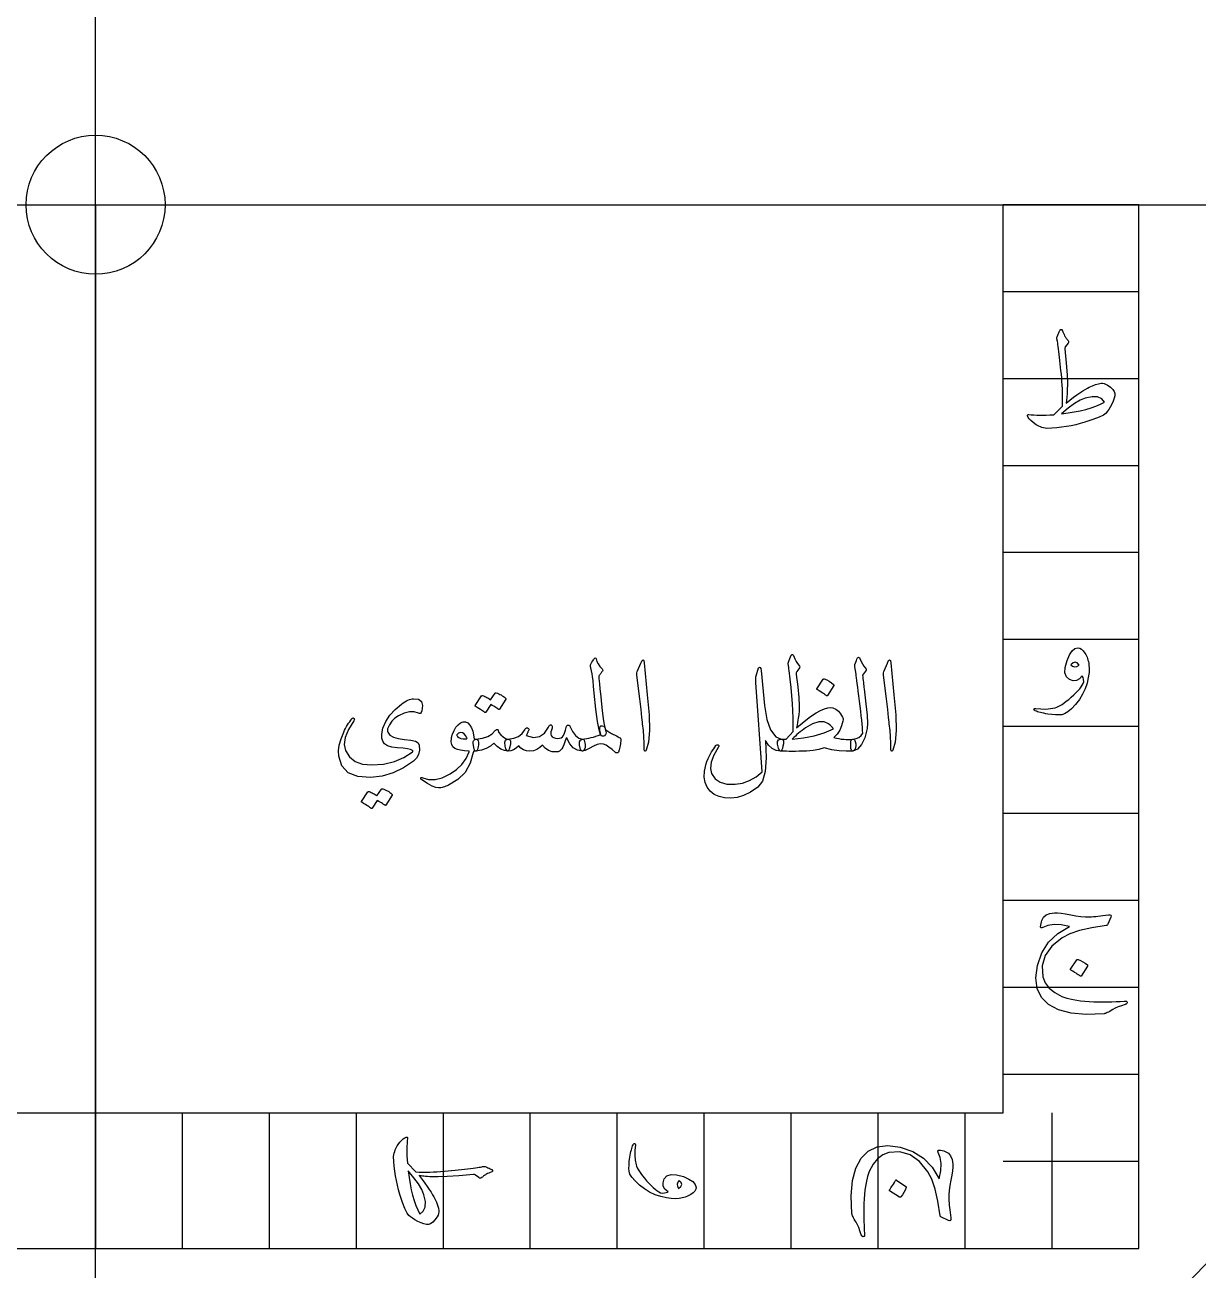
# Model space of a CAD drawing. Header units: millimetres. Extents: x -88 to 88, y -88 to 103.
# Drawn here: x -2.74 to 42.68, y -41.23 to 6.96 of the extents above; entities that cross this region are included whole.
import ezdxf

# ---------------------------------------------------------------- set-up
doc = ezdxf.new("R2010")
doc.units = ezdxf.units.MM
for name, color, linetype in [('CUT_INNER', 6, 'Continuous'), ('CUT_OUTER', 1, 'Continuous'), ('ENGRAVE', 7, 'Continuous'), ('TEXT', 5, 'Continuous')]:
    doc.layers.add(name, color=color, linetype=linetype)

msp = doc.modelspace()

# ---------------------------------------------------------------- linework, layer by layer
at = {"layer": 'CUT_INNER'}
msp.add_circle((0, 0), 2.69, dxfattribs=at)
at = {"layer": 'CUT_OUTER'}
msp.add_arc((0, -0.0002), 87.9998, 179.223718, 0.304605, dxfattribs=at)
at = {"layer": 'ENGRAVE'}
for points in [[(0, -59.4), (0, 59.4)], [(-59.4, 0), (59.4, 0)], [(-40.392, 0), (-40.392, -40.392), (40.392, -40.392), (40.392, 0)], [(-35.141, 0), (-35.141, -35.141), (35.141, -35.141), (35.141, 0)], [(0, 0), (0, -40.392)], [(40.392, 0), (35.141, 0)], [(40.392, -3.366), (35.141, -3.366)], [(40.392, -6.732), (35.141, -6.732)], [(40.392, -10.098), (35.141, -10.098)], [(40.392, -13.464), (35.141, -13.464)], [(40.392, -16.83), (35.141, -16.83)], [(40.392, -20.196), (35.141, -20.196)], [(40.392, -23.562), (35.141, -23.562)], [(40.392, -26.928), (35.141, -26.928)], [(40.392, -30.294), (35.141, -30.294)], [(40.392, -33.66), (35.141, -33.66)], [(0, -40.392), (0, -35.141)], [(0, -40.392), (0, -35.141)], [(3.366, -40.392), (3.366, -35.141)], [(6.732, -40.392), (6.732, -35.141)], [(10.098, -40.392), (10.098, -35.141)], [(13.464, -40.392), (13.464, -35.141)], [(16.83, -40.392), (16.83, -35.141)], [(20.196, -40.392), (20.196, -35.141)], [(23.562, -40.392), (23.562, -35.141)], [(26.928, -40.392), (26.928, -35.141)], [(30.294, -40.392), (30.294, -35.141)], [(33.66, -40.392), (33.66, -35.141)], [(37.026, -40.392), (37.026, -35.141)], [(40.392, -37.026), (35.141, -37.026)]]:
    msp.add_lwpolyline(points, dxfattribs=at)
for radius in [86.24, 86.24, 83.93, 79.64, 79.64, 76.252, 69.96, 69.96, 66.264, 59.4, 59.4]:
    msp.add_circle((0, 0), radius, dxfattribs=at)
at = {"layer": 'TEXT'}
for points in [[(37.2228, -5.1079), (37.2469, -5.0526), (37.2685, -5.0037), (37.2876, -4.9612), (37.3041, -4.925), (37.3178, -4.8954), (37.3282, -4.8729), (37.3355, -4.8573), (37.3397, -4.8487), (37.3482, -4.8376), (37.3587, -4.8297), (37.3711, -4.8249), (37.3854, -4.8233), (37.3972, -4.8252), (37.407, -4.8309), (37.4149, -4.8405), (37.421, -4.8538), (37.4477, -4.9186), (37.4718, -4.9758), (37.4934, -5.0253), (37.5124, -5.0672), (37.5234, -5.0857), (37.5359, -5.1054), (37.5501, -5.1263), (37.5658, -5.1485), (37.5834, -5.172), (37.6033, -5.1968), (37.6253, -5.2229), (37.6496, -5.2502), (37.6649, -5.2778), (37.67, -5.3048), (37.6649, -5.3312), (37.6496, -5.3569), (37.5531, -5.4839), (37.5401, -5.5046), (37.5315, -5.5259), (37.5274, -5.5478), (37.5277, -5.5703), (37.5772, -6.1296), (37.609, -6.5828), (37.623, -6.93), (37.6192, -7.171), (37.6139, -7.2611), (37.6084, -7.3432), (37.6025, -7.4173), (37.5963, -7.4835), (37.5898, -7.5421), (37.5829, -7.5934), (37.5758, -7.6374), (37.5683, -7.6741), (37.7203, -7.5578), (37.8612, -7.453), (37.9909, -7.3597), (38.1095, -7.2777), (38.2167, -7.2069), (38.3122, -7.1469), (38.3958, -7.0976), (38.4678, -7.0592), (38.5958, -7.0021), (38.7155, -6.9576), (38.827, -6.9258), (38.9302, -6.9068), (38.9848, -6.9052), (39.042, -6.9157), (39.1017, -6.9382), (39.164, -6.9728), (39.2872, -7.0602), (39.3774, -7.1443), (39.4345, -7.2253), (39.4587, -7.3031), (39.4571, -7.3898), (39.4371, -7.4873), (39.3987, -7.5956), (39.3418, -7.7147), (39.2783, -7.8319), (39.2199, -7.9294), (39.1665, -8.0072), (39.1182, -8.0654), (39.0191, -8.1387), (38.8489, -8.2216), (38.6075, -8.314), (38.295, -8.416), (38.1208, -8.4665), (37.9437, -8.5113), (37.7638, -8.5503), (37.581, -8.5837), (37.396, -8.6116), (37.2095, -8.6345), (37.0213, -8.6523), (36.8315, -8.665), (36.7621, -8.651), (36.6962, -8.6345), (36.6338, -8.6155), (36.5749, -8.5939), (36.5188, -8.5697), (36.465, -8.543), (36.4134, -8.5138), (36.364, -8.4821), (36.2773, -8.4185), (36.2052, -8.355), (36.1477, -8.2915), (36.1048, -8.228), (36.0813, -8.1753), (36.0769, -8.1391), (36.0915, -8.1194), (36.1252, -8.1162), (36.2203, -8.1275), (36.3227, -8.1359), (36.4324, -8.1414), (36.5495, -8.1441), (36.6738, -8.144), (36.8055, -8.141), (36.9444, -8.1351), (37.0907, -8.1263), (37.4261, -7.796), (37.4322, -7.6633), (37.4356, -7.5293), (37.4361, -7.394), (37.4337, -7.2574), (37.4288, -7.1192), (37.4216, -6.9792), (37.4122, -6.8372), (37.4006, -6.6933), (37.3876, -6.5509), (37.374, -6.4132), (37.3597, -6.2803), (37.3447, -6.1522), (37.3298, -6.0285), (37.3155, -5.9089), (37.3019, -5.7934), (37.2889, -5.6821), (37.2766, -5.5791), (37.2653, -5.4884), (37.255, -5.4101), (37.2457, -5.3442), (37.2372, -5.2904), (37.2298, -5.2483), (37.2233, -5.2179), (37.2177, -5.1994), (37.2142, -5.1784), (37.2139, -5.1562), (37.2168, -5.1327), (37.2228, -5.1079)], [(38.3102, -7.4861), (38.1137, -7.5677), (37.8948, -7.6957), (37.6538, -7.87), (37.3905, -8.0908), (37.6457, -8.0592), (37.8878, -8.0203), (38.117, -7.9741), (38.3331, -7.9205), (38.5359, -7.8604), (38.725, -7.7941), (38.9005, -7.7219), (39.0623, -7.6436), (38.9524, -7.508), (38.7905, -7.4365), (38.5764, -7.4292), (38.3102, -7.4861)], [(37.609, -17.6349), (37.7017, -17.4196), (37.8021, -17.2665), (37.9101, -17.1756), (38.0257, -17.1471), (38.0981, -17.1598), (38.168, -17.1979), (38.2353, -17.2614), (38.3001, -17.3503), (38.3312, -17.4018), (38.3585, -17.4545), (38.382, -17.5085), (38.4017, -17.5637), (38.4185, -17.6206), (38.4335, -17.6794), (38.4465, -17.74), (38.4576, -17.8026), (38.4681, -17.942), (38.4589, -18.1062), (38.43, -18.2952), (38.3814, -18.5089), (38.3096, -18.7303), (38.2112, -18.9421), (38.086, -19.1444), (37.9342, -19.3372), (37.7751, -19.5052), (37.6331, -19.6281), (37.5083, -19.7059), (37.4006, -19.7387), (37.2908, -19.7444), (37.1644, -19.7412), (37.0214, -19.7291), (36.862, -19.7082), (36.7812, -19.695), (36.7064, -19.6809), (36.6376, -19.6658), (36.5749, -19.6497), (36.5179, -19.6334), (36.4663, -19.6173), (36.4201, -19.6016), (36.3793, -19.5862), (36.3551, -19.5729), (36.3386, -19.5583), (36.3297, -19.5424), (36.3284, -19.5252), (36.3364, -19.5081), (36.35, -19.4973), (36.3694, -19.4928), (36.3945, -19.4947), (36.5905, -19.5138), (36.782, -19.5151), (36.969, -19.4986), (37.1516, -19.4643), (37.208, -19.4468), (37.2704, -19.4198), (37.3389, -19.3833), (37.4134, -19.3372), (37.4939, -19.2816), (37.5804, -19.2165), (37.673, -19.1419), (37.7716, -19.0577), (37.8682, -18.9707), (37.9545, -18.8875), (38.0308, -18.8081), (38.0968, -18.7325), (38.1524, -18.6604), (38.1972, -18.5915), (38.2312, -18.5258), (38.2544, -18.4632), (38.241, -18.3685), (38.2264, -18.298), (38.2105, -18.2517), (38.1934, -18.2294), (38.0902, -18.3511), (37.9736, -18.4162), (37.8437, -18.4248), (37.7005, -18.3768), (37.5823, -18.2733), (37.5277, -18.1151), (37.5366, -17.9023), (37.609, -17.6349)], [(19.5252, -18.7223), (19.5573, -19.0425), (19.5875, -19.3271), (19.6157, -19.576), (19.6421, -19.7895), (19.6666, -19.967), (19.6891, -20.1083), (19.7098, -20.2135), (19.7285, -20.2824), (19.7558, -20.3713), (19.7615, -20.445), (19.7456, -20.5034), (19.7082, -20.5466), (19.6621, -20.5704), (19.6205, -20.5708), (19.5834, -20.5476), (19.5506, -20.5009), (19.4932, -20.3227), (19.4325, -19.9965), (19.3687, -19.5224), (19.3016, -18.9002), (19.2778, -18.6325), (19.2572, -18.4187), (19.2397, -18.259), (19.2254, -18.1532), (19.1695, -17.9195), (19.1622, -17.8782), (19.1606, -17.8407), (19.1648, -17.807), (19.1746, -17.7772), (19.2181, -17.7041), (19.2521, -17.6476), (19.2766, -17.6076), (19.2915, -17.5841), (19.322, -17.5495), (19.3474, -17.5371), (19.3677, -17.5469), (19.3829, -17.579), (19.4106, -17.6698), (19.4579, -17.7645), (19.5249, -17.8629), (19.6116, -17.9652), (19.6275, -17.9855), (19.6345, -18.0058), (19.6326, -18.0262), (19.6218, -18.0465), (19.6045, -18.0711), (19.5881, -18.0941), (19.5727, -18.1156), (19.5583, -18.1354), (19.5448, -18.1537), (19.5322, -18.1704), (19.5206, -18.1854), (19.51, -18.1989), (19.4947, -18.2218), (19.4846, -18.2447), (19.4795, -18.2675), (19.4795, -18.2904), (19.4862, -18.3403), (19.496, -18.4289), (19.509, -18.5562), (19.5252, -18.7223)], [(21.1056, -17.7365), (21.1542, -17.6425), (21.1933, -17.6095), (21.2228, -17.6374), (21.2428, -17.7264), (21.3597, -18.9713), (21.4292, -19.7355), (21.4448, -20.3459), (21.4064, -20.8026), (21.3139, -21.1056), (21.2971, -21.1304), (21.2822, -21.1437), (21.2692, -21.1456), (21.258, -21.1361), (21.2492, -21.1212), (21.2428, -21.1018), (21.239, -21.078), (21.2377, -21.0497), (21.2377, -20.8296), (21.2276, -20.5962), (21.2072, -20.3494), (21.1767, -20.0893), (21.1701, -20.0213), (21.1501, -19.8377), (21.1167, -19.5386), (21.07, -19.1238), (20.9582, -18.204), (20.9557, -18.1551), (20.9582, -18.11), (20.9659, -18.0687), (20.9786, -18.0312)], [(28.2096, -21.0192), (28.0057, -21.0751), (27.7752, -21.1158), (27.5179, -21.1412), (27.234, -21.1513), (27.0915, -21.1532), (26.964, -21.1539), (26.8514, -21.1532), (26.7538, -21.1513), (26.671, -21.1488), (26.6032, -21.1463), (26.5503, -21.1437), (26.5124, -21.1412), (26.4924, -21.1301), (26.473, -21.1069), (26.4543, -21.0716), (26.4362, -21.0243), (26.4009, -20.8811), (26.4019, -20.7766), (26.439, -20.7108), (26.5124, -20.6838), (26.7309, -20.6787), (27.0104, -20.3789), (27.0101, -20.1287), (27.004, -19.8657), (26.9923, -19.59), (26.9748, -19.3016), (26.9516, -19.0009), (26.9227, -18.688), (26.8881, -18.3631), (26.8478, -18.0262), (26.8429, -17.9779), (26.8383, -17.9347), (26.834, -17.8966), (26.83, -17.8636), (26.826, -17.8356), (26.8217, -17.8127), (26.8171, -17.795), (26.8122, -17.7823), (26.8122, -17.734), (26.8325, -17.6603), (26.8732, -17.5612), (26.9342, -17.4367), (26.9424, -17.4234), (26.952, -17.4138), (26.9628, -17.4081), (26.9748, -17.4062), (26.9869, -17.4084), (26.9977, -17.4151), (27.0072, -17.4262), (27.0155, -17.4418), (27.0688, -17.5685), (27.1222, -17.6743), (27.1755, -17.7591), (27.2289, -17.8229), (27.2518, -17.8521), (27.2594, -17.8839), (27.2518, -17.9182), (27.2289, -17.955), (27.1425, -18.0668), (27.132, -18.0852), (27.126, -18.11), (27.1244, -18.1411), (27.1273, -18.1786), (27.1835, -18.6588), (27.22, -19.0628), (27.2368, -19.3906), (27.234, -19.6421), (27.2302, -19.687), (27.2238, -19.7406), (27.2149, -19.8027), (27.2035, -19.8733), (27.1898, -19.9522), (27.1743, -20.0391), (27.1568, -20.1339), (27.1374, -20.2367), (27.4299, -19.9988), (27.6824, -19.8085), (27.8949, -19.6659), (28.0674, -19.571), (28.2169, -19.5097), (28.3456, -19.4731), (28.4532, -19.4614), (28.5399, -19.4744), (28.6533, -19.5217), (28.7546, -19.5976), (28.8439, -19.7021), (28.9211, -19.8352), (28.9312, -19.8616), (28.9363, -19.8949), (28.9363, -19.9353), (28.9312, -19.9826), (28.883, -20.169), (28.8093, -20.337), (28.7102, -20.4866), (28.5857, -20.6178), (28.6816, -20.6411), (28.7762, -20.6603), (28.8696, -20.6754), (28.9617, -20.6864), (29.0525, -20.6929), (29.1421, -20.6946), (29.2304, -20.6916), (29.3174, -20.6838), (29.3498, -20.6857), (29.3759, -20.7016), (29.3956, -20.7315), (29.4089, -20.7753), (29.4257, -20.8671), (29.4305, -20.9443), (29.4232, -21.0068), (29.4038, -21.0548), (29.3775, -21.0926), (29.3543, -21.1196), (29.3343, -21.1358), (29.3174, -21.1412), (29.0614, -21.1488), (28.7915, -21.131), (28.5075, -21.0878), (28.2096, -21.0192)], [(29.3936, -17.7873), (29.4279, -17.7044), (29.4546, -17.6387), (29.4737, -17.5901), (29.4851, -17.5587), (29.494, -17.5387), (29.5054, -17.5244), (29.5194, -17.5158), (29.5359, -17.5129), (29.5547, -17.5161), (29.5702, -17.5256), (29.5826, -17.5415), (29.5918, -17.5637), (29.6341, -17.6727), (29.6846, -17.7708), (29.7433, -17.8582), (29.8103, -17.9347), (29.8291, -17.9592), (29.8345, -17.9868), (29.8265, -18.0176), (29.8053, -18.0516), (29.6935, -18.2091), (29.7011, -18.2796), (29.7087, -18.3488), (29.7163, -18.4168), (29.724, -18.4835), (29.7316, -18.5489), (29.7392, -18.6131), (29.7468, -18.676), (29.7544, -18.7376), (29.8246, -19.308), (29.8675, -19.7539), (29.8831, -20.0753), (29.8713, -20.2722), (29.7754, -20.6295), (29.6503, -20.8934), (29.4959, -21.064), (29.3123, -21.1412), (29.3073, -21.1412), (29.3022, -21.1412), (29.2971, -21.1412), (29.292, -21.1412), (29.2618, -21.1126), (29.2425, -21.0472), (29.2339, -20.9449), (29.2361, -20.8058), (29.2409, -20.7543), (29.2552, -20.7169), (29.279, -20.6934), (29.3123, -20.6838), (29.4413, -20.6581), (29.5486, -20.6114), (29.6344, -20.5438), (29.6985, -20.4552), (29.6943, -20.3488), (29.6865, -20.2278), (29.6752, -20.0921), (29.6604, -19.9419), (29.6425, -19.7777), (29.6217, -19.6002), (29.598, -19.4093), (29.5715, -19.2051), (29.547, -19.0044), (29.5245, -18.824), (29.5039, -18.6639), (29.4851, -18.5242), (29.4689, -18.4047), (29.4559, -18.3057), (29.4461, -18.2269), (29.4394, -18.1685), (29.3886, -17.8788), (29.387, -17.8502), (29.3873, -17.8254), (29.3895, -17.8045), (29.3936, -17.7873)], [(30.6539, -17.7365), (30.7025, -17.6425), (30.7415, -17.6095), (30.7711, -17.6374), (30.7911, -17.7264), (30.908, -18.9713), (30.9775, -19.7355), (30.9931, -20.3459), (30.9546, -20.8026), (30.8622, -21.1056), (30.8454, -21.1304), (30.8305, -21.1437), (30.8174, -21.1456), (30.8063, -21.1361), (30.7974, -21.1212), (30.7911, -21.1018), (30.7873, -21.078), (30.786, -21.0497), (30.786, -20.8296), (30.7758, -20.5962), (30.7555, -20.3494), (30.725, -20.0893), (30.7184, -20.0213), (30.6983, -19.8377), (30.665, -19.5386), (30.6183, -19.1238), (30.5065, -18.204), (30.504, -18.1551), (30.5065, -18.11), (30.5141, -18.0687), (30.5268, -18.0312)], [(38.0714, -17.8229), (37.9965, -17.7321), (37.919, -17.6984), (37.8389, -17.7219), (37.7564, -17.8026), (37.8237, -17.8572), (37.8986, -17.8788), (37.9812, -17.8674), (38.0714, -17.8229)], [(25.8924, -19.3728), (25.983, -19.9191), (26.1325, -20.323), (26.3412, -20.5847), (26.6089, -20.7042), (26.6261, -20.7296), (26.6318, -20.7804), (26.6261, -20.8566), (26.6089, -20.9582), (26.5918, -21.0383), (26.5708, -21.0954), (26.5461, -21.1297), (26.5175, -21.1412), (26.3441, -21.1158), (26.1897, -21.0395), (26.0544, -20.9125), (25.9382, -20.7346), (25.9652, -21.408), (25.9242, -21.9339), (25.8153, -22.3125), (25.6384, -22.5437), (25.3576, -22.7263), (25.0896, -22.8575), (24.8342, -22.9372), (24.5916, -22.9655), (24.3492, -22.9524), (24.1355, -22.9032), (23.9503, -22.8178), (23.7938, -22.6961), (23.6734, -22.5431), (23.5968, -22.3633), (23.5641, -22.1569), (23.5752, -21.9237), (23.5976, -21.7992), (23.6292, -21.6747), (23.67, -21.5502), (23.7201, -21.4257), (23.7796, -21.3012), (23.849, -21.1767), (23.9283, -21.0522), (24.0173, -20.9277), (24.0307, -20.9144), (24.0453, -20.9049), (24.0612, -20.8992), (24.0783, -20.8973), (24.0926, -20.8992), (24.105, -20.9049), (24.1155, -20.9144), (24.1241, -20.9277), (24.1288, -20.9439), (24.1279, -20.962), (24.1212, -20.9821), (24.1088, -21.004), (23.9345, -21.3054), (23.8331, -21.5744), (23.8049, -21.811), (23.8497, -22.0152), (23.9808, -22.2124), (24.1761, -22.3468), (24.4356, -22.4182), (24.7593, -22.4268), (25.0457, -22.3811), (25.3157, -22.2845), (25.5691, -22.1372), (25.8061, -21.939), (25.5621, -18.4835), (25.5567, -18.4009), (25.5558, -18.3311), (25.5593, -18.2739), (25.5672, -18.2294), (25.6638, -17.9245), (25.7006, -17.8985), (25.7298, -17.9068), (25.7514, -17.9493), (25.7654, -18.0262)], [(28.169, -18.3616), (28.1753, -18.3552), (28.1842, -18.3514), (28.1957, -18.3501), (28.2096, -18.3514), (28.3084, -18.3914), (28.4015, -18.4403), (28.4888, -18.4981), (28.5704, -18.5648), (28.5784, -18.575), (28.5819, -18.5851), (28.5809, -18.5953), (28.5755, -18.6055), (28.3367, -18.9917), (28.3278, -19.0009), (28.3164, -19.0031), (28.3024, -18.9983), (28.2859, -18.9866), (28.2716, -18.9764), (28.249, -18.9612), (28.2182, -18.9409), (28.1792, -18.9154), (28.1312, -18.885), (28.0737, -18.8494), (28.0067, -18.8087), (27.9302, -18.763), (27.92, -18.7554), (27.9149, -18.7478), (27.9149, -18.7401), (27.92, -18.7325)], [(12.4974, -19.6777), (12.3329, -19.6227), (12.1493, -19.6205), (11.9467, -19.671), (11.725, -19.7742), (11.5843, -19.8727), (11.4671, -19.9902), (11.3734, -20.1268), (11.3032, -20.2824), (11.2963, -20.3135), (11.2956, -20.3459), (11.3013, -20.3796), (11.3134, -20.4145), (11.3941, -20.5231), (11.5294, -20.6051), (11.7193, -20.6603), (11.9638, -20.6889), (12.2052, -20.7146), (12.3805, -20.7613), (12.4898, -20.829), (12.533, -20.9176), (12.5378, -21.1031), (12.5012, -21.2682), (12.4234, -21.413), (12.3043, -21.5375), (11.9261, -21.7957), (11.523, -21.986), (11.0952, -22.1083), (10.6426, -22.1626), (10.1485, -22.1283), (9.7788, -21.9796), (9.5336, -21.7167), (9.4129, -21.3394), (9.4059, -21.1323), (9.4358, -20.9074), (9.5025, -20.6648), (9.606, -20.4043), (9.642, -20.3319), (9.679, -20.2621), (9.717, -20.1947), (9.7559, -20.1299), (9.7961, -20.0674), (9.8378, -20.0067), (9.8812, -19.948), (9.9261, -19.8911), (9.9503, -19.8676), (9.9719, -19.8581), (9.9909, -19.8625), (10.0074, -19.8809), (10.0167, -19.9038), (10.0189, -19.9267), (10.0141, -19.9495), (10.0024, -19.9724), (9.7934, -20.3091), (9.6695, -20.6127), (9.6308, -20.8833), (9.6771, -21.1208), (9.8264, -21.3711), (10.0456, -21.5477), (10.3346, -21.6506), (10.6935, -21.6798), (11.1533, -21.6433), (11.5675, -21.549), (11.9359, -21.3968), (12.2586, -21.1869), (12.278, -21.1691), (12.2853, -21.1513), (12.2805, -21.1336), (12.2637, -21.1158), (12.1954, -21.0827), (12.0769, -21.0548), (11.9083, -21.0319), (11.6894, -21.0141), (11.4668, -20.9868), (11.2969, -20.9354), (11.1797, -20.8598), (11.1152, -20.7601), (11.0854, -20.6429), (11.0771, -20.52), (11.0905, -20.3913), (11.1254, -20.257), (11.2388, -19.9931), (11.396, -19.7501), (11.597, -19.5281), (11.8419, -19.3271), (11.907, -19.2794), (11.9702, -19.2381), (12.0315, -19.2032), (12.0909, -19.1746), (12.1481, -19.1521), (12.2027, -19.1352), (12.2548, -19.1241), (12.3043, -19.1187), (12.4981, -19.1368), (12.6168, -19.2216), (12.6607, -19.3731), (12.6295, -19.5913), (12.606, -19.65), (12.5762, -19.684), (12.54, -19.6932), (12.4974, -19.6777)], [(15.4701, -18.8951), (15.4765, -18.8888), (15.4854, -18.885), (15.4968, -18.8837), (15.5108, -18.885), (15.5608, -18.9037), (15.6092, -18.9243), (15.6561, -18.9469), (15.7013, -18.9713), (15.7453, -18.998), (15.7884, -19.0272), (15.8305, -19.059), (15.8716, -19.0933), (15.8795, -19.1038), (15.883, -19.1149), (15.8821, -19.1266), (15.8767, -19.139), (15.6327, -19.5252), (15.6261, -19.5303), (15.6162, -19.5303), (15.6032, -19.5252), (15.587, -19.5151), (15.5759, -19.5057), (15.5578, -19.4928), (15.5327, -19.4765), (15.5006, -19.4566), (15.4612, -19.433), (15.4142, -19.4052), (15.3596, -19.3733), (15.2974, -19.3372), (15.1043, -19.637), (15.0954, -19.6462), (15.0839, -19.6485), (15.07, -19.6437), (15.0534, -19.6319), (15.0392, -19.6218), (15.0166, -19.6065), (14.9858, -19.5862), (14.9467, -19.5608), (14.8988, -19.5303), (14.8413, -19.4947), (14.7743, -19.4541), (14.6977, -19.4084), (14.6898, -19.4007), (14.6863, -19.3931), (14.6873, -19.3855), (14.6927, -19.3779), (14.9417, -19.0069), (14.948, -19.0006), (14.9569, -18.9967), (14.9683, -18.9955), (14.9823, -18.9967), (15.0249, -19.0106), (15.0662, -19.0266), (15.1062, -19.0449), (15.1449, -19.0653), (15.1824, -19.0877), (15.2186, -19.1117), (15.2535, -19.1373), (15.2872, -19.1644)], [(14.6215, -21.1971), (14.5024, -21.6153), (14.3026, -21.9657), (14.0222, -22.248), (13.6611, -22.4624), (13.6106, -22.4841), (13.5607, -22.5037), (13.5115, -22.521), (13.4629, -22.5361), (13.4153, -22.5486), (13.3689, -22.5583), (13.3238, -22.5651), (13.28, -22.5691), (13.1707, -22.5535), (13.0259, -22.4967), (12.8455, -22.3985), (12.6295, -22.2591), (12.6064, -22.2391), (12.5927, -22.2197), (12.5886, -22.201), (12.594, -22.1829), (12.606, -22.1689), (12.6219, -22.1626), (12.6416, -22.1638), (12.6651, -22.1727), (12.8896, -22.2455), (13.1415, -22.2451), (13.4207, -22.1718), (13.7272, -22.0254), (13.9774, -21.8555), (14.1845, -21.6557), (14.3484, -21.4261), (14.4691, -21.1666), (14.4681, -21.1574), (14.4653, -21.1501), (14.4605, -21.1447), (14.4538, -21.1412), (14.2788, -21.131), (14.1299, -21.1107), (14.007, -21.0802), (13.9101, -21.0395), (13.8351, -20.9767), (13.7881, -20.8896), (13.7691, -20.7785), (13.778, -20.6432), (13.7808, -20.6252), (13.7843, -20.607), (13.7885, -20.5884), (13.7932, -20.5695), (13.7986, -20.55), (13.8047, -20.5295), (13.8113, -20.508), (13.8186, -20.4856), (13.8783, -20.3405), (13.9507, -20.2201), (14.0359, -20.1245), (14.1337, -20.0537), (14.2337, -20.015), (14.3255, -20.0156), (14.409, -20.0556), (14.4843, -20.135), (14.5501, -20.2455), (14.5999, -20.3739), (14.6339, -20.52), (14.652, -20.6838), (14.662, -20.6837), (14.6717, -20.6832), (14.6811, -20.6824), (14.6901, -20.6813), (14.6992, -20.6802), (14.7085, -20.6794), (14.7182, -20.6789), (14.7282, -20.6787), (14.7625, -20.6861), (14.7892, -20.708), (14.8083, -20.7445), (14.8197, -20.7956), (14.8245, -20.8518), (14.8235, -20.9087), (14.8168, -20.9662), (14.8044, -21.0243), (14.7883, -21.0754), (14.7701, -21.112), (14.7501, -21.1339), (14.7282, -21.1412), (14.6317, -21.1412), (14.631, -21.1504), (14.6291, -21.1628), (14.626, -21.1783), (14.6215, -21.1971)], [(16.6135, -20.318), (16.6294, -20.2903), (16.6465, -20.2684), (16.6649, -20.2522), (16.6846, -20.2417), (16.7043, -20.2376), (16.7227, -20.2405), (16.7399, -20.2503), (16.7558, -20.2671), (16.7669, -20.2897), (16.7697, -20.3167), (16.7643, -20.3481), (16.7507, -20.384), (16.7407, -20.4021), (16.731, -20.4209), (16.7216, -20.4402), (16.7126, -20.4602), (16.7032, -20.4806), (16.6929, -20.5009), (16.6816, -20.5212), (16.6694, -20.5415), (16.9536, -20.6143), (17.1915, -20.5835), (17.383, -20.4491), (17.5282, -20.2112), (17.5437, -20.1836), (17.5599, -20.1617), (17.5768, -20.1455), (17.5942, -20.135), (17.6139, -20.1306), (17.6323, -20.1325), (17.6495, -20.1407), (17.6654, -20.1553), (17.6771, -20.175), (17.6819, -20.1985), (17.6797, -20.2259), (17.6705, -20.257), (17.6444, -20.3322), (17.6273, -20.3955), (17.619, -20.4466), (17.6196, -20.4856), (17.6371, -20.5412), (17.6743, -20.586), (17.7311, -20.62), (17.8077, -20.6432), (17.8909, -20.6533), (17.9626, -20.6483), (18.023, -20.6279), (18.0719, -20.5924), (18.1145, -20.5342), (18.1557, -20.4463), (18.1958, -20.3284), (18.2345, -20.1808), (18.2402, -20.163), (18.2523, -20.1503), (18.2707, -20.1426), (18.2955, -20.1401), (18.3209, -20.1426), (18.3412, -20.1503), (18.3565, -20.163), (18.3666, -20.1808), (18.4657, -20.3894), (18.5801, -20.5428), (18.7096, -20.641), (18.8545, -20.6838), (18.8846, -20.6965), (18.9091, -20.7245), (18.9278, -20.7677), (18.9409, -20.8261), (18.9501, -20.8893), (18.9523, -20.9468), (18.9475, -20.9986), (18.9358, -21.0446), (18.9193, -21.0869), (18.9002, -21.117), (18.8786, -21.1351), (18.8545, -21.1412), (18.6601, -21.1097), (18.4937, -21.0154), (18.3552, -20.8582), (18.2447, -20.6381), (18.2393, -20.6267), (18.2332, -20.6229), (18.2266, -20.6267), (18.2193, -20.6381), (18.1723, -20.7826), (18.1278, -20.9011), (18.0859, -20.9935), (18.0465, -21.0599), (18.0036, -21.1072), (17.9563, -21.1424), (17.9045, -21.1656), (17.8483, -21.1767), (17.679, -21.1656), (17.532, -21.117), (17.4072, -21.031), (17.3046, -20.9074), (17.1998, -21.0097), (17.0835, -21.0827), (16.9559, -21.1266), (16.8168, -21.1412), (16.683, -21.1288), (16.5665, -21.0916), (16.4671, -21.0297), (16.3848, -20.943), (16.2841, -21.0297), (16.1803, -21.0916), (16.0733, -21.1288), (15.963, -21.1412), (15.9195, -21.1199), (15.8856, -21.0561), (15.8611, -20.9497), (15.8462, -20.8007), (15.8516, -20.7553), (15.8729, -20.7207), (15.91, -20.6969), (15.963, -20.6838), (16.1924, -20.6476), (16.3772, -20.5746), (16.5176, -20.4647), (16.6135, -20.318)], [(19.5659, -20.1655), (19.6256, -20.1604), (19.6726, -20.1757), (19.7069, -20.2112), (19.7285, -20.2671), (19.7383, -20.2948), (19.7577, -20.3218), (19.7866, -20.3481), (19.825, -20.3739), (19.8492, -20.3874), (19.8759, -20.4024), (19.9051, -20.4191), (19.9368, -20.4374), (19.9711, -20.4566), (20.008, -20.4761), (20.0474, -20.496), (20.0893, -20.5161), (20.1674, -20.5539), (20.229, -20.586), (20.2741, -20.6124), (20.3027, -20.633), (20.3221, -20.6511), (20.3345, -20.6699), (20.3399, -20.6892), (20.3383, -20.7092), (20.317, -20.8611), (20.2938, -20.9913), (20.2687, -21.0999), (20.2417, -21.1869), (20.2347, -21.198), (20.2239, -21.206), (20.2093, -21.2107), (20.1909, -21.2123), (20.1677, -21.2114), (20.149, -21.2085), (20.1347, -21.2037), (20.1249, -21.1971), (19.9965, -21.078), (19.8759, -20.9849), (19.7628, -20.9179), (19.6574, -20.8769), (19.5506, -20.868), (19.4236, -20.8922), (19.2762, -20.9493), (19.1085, -21.0395), (19.0276, -21.084), (18.9574, -21.1158), (18.898, -21.1348), (18.8494, -21.1412), (18.8259, -21.137), (18.8062, -21.1247), (18.7903, -21.104), (18.7782, -21.0751), (18.737, -20.9096), (18.735, -20.7893), (18.7725, -20.714), (18.8494, -20.6838), (18.9316, -20.6743), (19.0158, -20.661), (19.1019, -20.6438), (19.1898, -20.6229), (19.2794, -20.5978), (19.3702, -20.5682), (19.4623, -20.5342), (19.5557, -20.4958), (19.5259, -20.3589), (19.5176, -20.2582), (19.5309, -20.1938), (19.5659, -20.1655)], [(28.3773, -20.0893), (28.2017, -20.0093), (27.9949, -20.008), (27.7571, -20.0855), (27.4881, -20.2417), (27.4177, -20.291), (27.349, -20.3421), (27.2818, -20.3951), (27.2162, -20.4501), (27.1522, -20.5063), (27.0898, -20.5631), (27.029, -20.6206), (26.9697, -20.6787), (27.4106, -20.6349), (27.8234, -20.5543), (28.2084, -20.4367), (28.5654, -20.2824), (28.5345, -20.236), (28.4929, -20.1884), (28.4405, -20.1395), (28.3773, -20.0893)], [(14.3776, -20.6279), (14.3242, -20.5349), (14.2658, -20.4691), (14.2023, -20.4307), (14.1337, -20.4196), (14.0927, -20.4304), (14.0562, -20.4475), (14.0241, -20.471), (13.9965, -20.5009), (13.9876, -20.5168), (13.9863, -20.5339), (13.9927, -20.5523), (14.0066, -20.572), (14.059, -20.6181), (14.135, -20.6495), (14.2344, -20.6664), (14.3573, -20.6686), (14.37, -20.666), (14.3776, -20.6584), (14.3801, -20.6457), (14.3776, -20.6279)], [(15.963, -20.6838), (16.0034, -20.6969), (16.0329, -20.7105), (16.0517, -20.7248), (16.0596, -20.7397), (16.0634, -20.7626), (16.0647, -20.7905), (16.0634, -20.8236), (16.0596, -20.8617), (16.0402, -20.984), (16.0177, -21.0713), (15.992, -21.1237), (15.963, -21.1412), (15.8258, -21.1218), (15.6886, -21.0637), (15.5514, -20.9668), (15.4142, -20.8312), (15.2834, -20.9554), (15.1246, -21.0484), (14.9378, -21.1104), (14.7231, -21.1412), (14.7, -21.1364), (14.6812, -21.1221), (14.6669, -21.0983), (14.6571, -21.0649), (14.6164, -20.8515), (14.612, -20.8277), (14.6139, -20.802), (14.6221, -20.7743), (14.6368, -20.7448), (14.6536, -20.7219), (14.6736, -20.7042), (14.6968, -20.6915), (14.7231, -20.6838), (14.9798, -20.6457), (15.1906, -20.5771), (15.3558, -20.478), (15.4752, -20.3484), (15.4892, -20.3307), (15.5057, -20.318), (15.5248, -20.3103), (15.5464, -20.3078), (15.5664, -20.3107), (15.5807, -20.3192), (15.5892, -20.3335), (15.5921, -20.3535), (15.5927, -20.3726), (15.5946, -20.3891), (15.5978, -20.4031), (15.6023, -20.4145), (15.6877, -20.5171), (15.7763, -20.5962), (15.8681, -20.6518), (15.963, -20.6838)], [(11.0746, -22.6097), (11.0809, -22.6034), (11.0898, -22.5996), (11.1013, -22.5983), (11.1152, -22.5996), (11.1652, -22.6183), (11.2137, -22.639), (11.2605, -22.6615), (11.3058, -22.686), (11.3498, -22.7126), (11.3928, -22.7419), (11.4349, -22.7736), (11.476, -22.8079), (11.484, -22.8184), (11.4875, -22.8295), (11.4865, -22.8413), (11.4811, -22.8537), (11.2372, -23.2399), (11.2305, -23.2449), (11.2207, -23.2449), (11.2076, -23.2399), (11.1915, -23.2297), (11.1803, -23.2203), (11.1622, -23.2075), (11.1371, -23.1911), (11.1051, -23.1713), (11.0657, -23.1476), (11.0187, -23.1198), (10.9641, -23.0879), (10.9018, -23.0518), (10.7087, -23.3517), (10.6998, -23.3609), (10.6884, -23.3631), (10.6744, -23.3583), (10.6579, -23.3466), (10.6436, -23.3364), (10.621, -23.3212), (10.5902, -23.3008), (10.5512, -23.2754), (10.5032, -23.2449), (10.4457, -23.2094), (10.3787, -23.1687), (10.3022, -23.123), (10.2942, -23.1154), (10.2907, -23.1077), (10.2917, -23.1001), (10.2971, -23.0925), (10.5461, -22.7215), (10.5524, -22.7152), (10.5613, -22.7114), (10.5728, -22.7101), (10.5867, -22.7114), (10.6293, -22.7252), (10.6706, -22.7412), (10.7106, -22.7595), (10.7494, -22.78), (10.7868, -22.8024), (10.823, -22.8263), (10.858, -22.8519), (10.8916, -22.8791)], [(39.3037, -27.5703), (39.1817, -27.8447), (39.1706, -27.8628), (39.1576, -27.8764), (39.1427, -27.8857), (39.1258, -27.8904), (38.5621, -27.9793), (38.0905, -28.0886), (37.7109, -28.2182), (37.4235, -28.3681), (37.0205, -28.6968), (36.7616, -29.0579), (36.647, -29.4514), (36.6765, -29.8773), (36.7661, -30.1079), (36.9179, -30.3118), (37.132, -30.489), (37.4083, -30.6395), (37.6023, -30.7069), (37.844, -30.7615), (38.1333, -30.8034), (38.4703, -30.8326), (38.6494, -30.8412), (38.826, -30.8466), (39.0001, -30.8488), (39.1716, -30.8479), (39.3399, -30.8441), (39.5044, -30.8377), (39.6651, -30.8288), (39.822, -30.8174), (39.8589, -30.8149), (39.8881, -30.8174), (39.9097, -30.825), (39.9236, -30.8377), (39.9313, -30.8533), (39.9338, -30.8695), (39.9313, -30.8863), (39.9236, -30.9038), (39.9181, -30.9132), (39.9116, -30.9209), (39.9041, -30.9271), (39.8957, -30.9317), (39.8866, -30.9357), (39.8773, -30.94), (39.8676, -30.9446), (39.8576, -30.9495), (39.7112, -30.9962), (39.5819, -31.0448), (39.4698, -31.0953), (39.3748, -31.1477), (39.314, -31.1855), (39.2586, -31.2176), (39.2086, -31.2439), (39.164, -31.2646), (39.1254, -31.2805), (39.0934, -31.2925), (39.0682, -31.3008), (39.0496, -31.3052), (38.3547, -31.331), (37.764, -31.2811), (37.2774, -31.1556), (36.895, -30.9546), (36.6187, -30.6789), (36.4555, -30.3347), (36.4053, -29.9218), (36.4682, -29.4403), (36.6346, -28.9553), (36.895, -28.5421), (37.2495, -28.2007), (37.6979, -27.9311), (37.3803, -27.8704), (37.1034, -27.8561), (36.8671, -27.8882), (36.6714, -27.9666), (36.6543, -27.973), (36.6384, -27.9768), (36.6238, -27.9781), (36.6105, -27.9768), (36.5993, -27.9727), (36.5914, -27.9654), (36.5866, -27.9549), (36.5851, -27.9412), (36.592, -27.878), (36.6028, -27.8155), (36.6174, -27.7535), (36.6359, -27.6922), (36.7007, -27.5731), (36.8036, -27.4852), (36.9446, -27.4283), (37.1237, -27.4026), (37.2371, -27.4035), (37.379, -27.4166), (37.5496, -27.4416), (37.7487, -27.4788), (37.9542, -27.516), (38.1438, -27.5411), (38.3176, -27.5541), (38.4754, -27.555), (38.5513, -27.5517), (38.6317, -27.5468), (38.7165, -27.5403), (38.8057, -27.5322), (38.8994, -27.5222), (38.9975, -27.5099), (39.1001, -27.4955), (39.2071, -27.4788), (39.2684, -27.4769), (39.305, -27.4915), (39.3167, -27.5226), (39.3037, -27.5703)], [(37.9927, -29.2167), (37.999, -29.2104), (38.0079, -29.2065), (38.0193, -29.2053), (38.0333, -29.2065), (38.1321, -29.2466), (38.2251, -29.2955), (38.3125, -29.3533), (38.3941, -29.42), (38.402, -29.4301), (38.4055, -29.4403), (38.4046, -29.4505), (38.3992, -29.4606), (38.1603, -29.8468), (38.1514, -29.856), (38.14, -29.8583), (38.126, -29.8535), (38.1095, -29.8417), (38.0952, -29.8316), (38.0727, -29.8163), (38.0419, -29.796), (38.0028, -29.7706), (37.9549, -29.7401), (37.8974, -29.7045), (37.8304, -29.6639), (37.7538, -29.6182), (37.7437, -29.6105), (37.7386, -29.6029), (37.7386, -29.5953), (37.7437, -29.5877)], [(15.0881, -37.2228), (15.1434, -37.2469), (15.1923, -37.2685), (15.2348, -37.2876), (15.271, -37.3041), (15.3006, -37.3178), (15.3231, -37.3282), (15.3387, -37.3355), (15.3473, -37.3397), (15.3584, -37.3482), (15.3663, -37.3587), (15.3711, -37.3711), (15.3727, -37.3854), (15.3708, -37.3972), (15.3651, -37.407), (15.3555, -37.4149), (15.3422, -37.421), (15.2774, -37.4477), (15.2202, -37.4718), (15.1707, -37.4934), (15.1288, -37.5124), (15.1103, -37.5234), (15.0906, -37.5359), (15.0697, -37.5501), (15.0475, -37.5658), (15.024, -37.5834), (14.9992, -37.6033), (14.9731, -37.6253), (14.9458, -37.6496), (14.9182, -37.6649), (14.8912, -37.67), (14.8648, -37.6649), (14.8391, -37.6496), (14.7121, -37.5531), (14.6914, -37.5401), (14.6701, -37.5315), (14.6482, -37.5274), (14.6257, -37.5277), (14.0664, -37.5772), (13.6132, -37.609), (13.266, -37.623), (13.025, -37.6192), (12.9349, -37.6139), (12.8528, -37.6084), (12.7787, -37.6025), (12.7125, -37.5963), (12.6539, -37.5898), (12.6026, -37.5829), (12.5586, -37.5758), (12.5219, -37.5683), (12.6382, -37.7203), (12.743, -37.8612), (12.8363, -37.9909), (12.9183, -38.1095), (12.9891, -38.2167), (13.0491, -38.3122), (13.0984, -38.3958), (13.1368, -38.4678), (13.1939, -38.5958), (13.2384, -38.7155), (13.2702, -38.827), (13.2892, -38.9302), (13.2908, -38.9848), (13.2803, -39.042), (13.2578, -39.1017), (13.2232, -39.164), (13.1358, -39.2872), (13.0517, -39.3774), (12.9707, -39.4345), (12.8929, -39.4587), (12.8062, -39.4571), (12.7087, -39.4371), (12.6004, -39.3987), (12.4813, -39.3418), (12.3641, -39.2783), (12.2666, -39.2199), (12.1888, -39.1665), (12.1306, -39.1182), (12.0573, -39.0191), (11.9744, -38.8489), (11.882, -38.6075), (11.78, -38.295), (11.7295, -38.1208), (11.6847, -37.9437), (11.6457, -37.7638), (11.6123, -37.581), (11.5844, -37.396), (11.5615, -37.2095), (11.5437, -37.0213), (11.531, -36.8315), (11.545, -36.7621), (11.5615, -36.6962), (11.5805, -36.6338), (11.6021, -36.5749), (11.6263, -36.5188), (11.653, -36.465), (11.6822, -36.4134), (11.7139, -36.364), (11.7775, -36.2773), (11.841, -36.2052), (11.9045, -36.1477), (11.968, -36.1048), (12.0207, -36.0813), (12.0569, -36.0769), (12.0766, -36.0915), (12.0798, -36.1252), (12.0685, -36.2203), (12.0601, -36.3227), (12.0546, -36.4324), (12.0519, -36.5495), (12.052, -36.6738), (12.055, -36.8055), (12.0609, -36.9444), (12.0697, -37.0907), (12.4, -37.4261), (12.5327, -37.4322), (12.6667, -37.4356), (12.802, -37.4361), (12.9386, -37.4337), (13.0768, -37.4288), (13.2168, -37.4216), (13.3588, -37.4122), (13.5027, -37.4006), (13.6451, -37.3876), (13.7828, -37.374), (13.9157, -37.3597), (14.0438, -37.3447), (14.1675, -37.3298), (14.2871, -37.3155), (14.4026, -37.3019), (14.5139, -37.2889), (14.6169, -37.2766), (14.7076, -37.2653), (14.7859, -37.255), (14.8518, -37.2457), (14.9056, -37.2372), (14.9477, -37.2298), (14.9781, -37.2233), (14.9966, -37.2177), (15.0176, -37.2142), (15.0398, -37.2139), (15.0633, -37.2168), (15.0881, -37.2228)], [(22.7571, -37.609), (22.9724, -37.7017), (23.1255, -37.8021), (23.2164, -37.9101), (23.2449, -38.0257), (23.2322, -38.0981), (23.1941, -38.168), (23.1306, -38.2353), (23.0417, -38.3001), (22.9902, -38.3312), (22.9375, -38.3585), (22.8835, -38.382), (22.8283, -38.4017), (22.7714, -38.4185), (22.7126, -38.4335), (22.652, -38.4465), (22.5894, -38.4576), (22.45, -38.4681), (22.2858, -38.4589), (22.0968, -38.43), (21.8831, -38.3814), (21.6617, -38.3096), (21.4499, -38.2112), (21.2476, -38.086), (21.0548, -37.9342), (20.8868, -37.7751), (20.7639, -37.6331), (20.6861, -37.5083), (20.6533, -37.4006), (20.6476, -37.2908), (20.6508, -37.1644), (20.6629, -37.0214), (20.6838, -36.862), (20.697, -36.7812), (20.7111, -36.7064), (20.7262, -36.6376), (20.7423, -36.5749), (20.7586, -36.5179), (20.7747, -36.4663), (20.7904, -36.4201), (20.8058, -36.3793), (20.8191, -36.3551), (20.8337, -36.3386), (20.8496, -36.3297), (20.8668, -36.3284), (20.8839, -36.3364), (20.8947, -36.35), (20.8992, -36.3694), (20.8973, -36.3945), (20.8782, -36.5905), (20.8769, -36.782), (20.8934, -36.969), (20.9277, -37.1516), (20.9452, -37.208), (20.9722, -37.2704), (21.0087, -37.3389), (21.0548, -37.4134), (21.1104, -37.4939), (21.1755, -37.5804), (21.2501, -37.673), (21.3343, -37.7716), (21.4213, -37.8682), (21.5045, -37.9545), (21.5839, -38.0308), (21.6595, -38.0968), (21.7316, -38.1524), (21.8005, -38.1972), (21.8662, -38.2312), (21.9288, -38.2544), (22.0235, -38.241), (22.094, -38.2264), (22.1403, -38.2105), (22.1626, -38.1934), (22.0409, -38.0902), (21.9758, -37.9736), (21.9672, -37.8437), (22.0152, -37.7005), (22.1187, -37.5823), (22.2769, -37.5277), (22.4897, -37.5366), (22.7571, -37.609)], [(33.0177, -39.3037), (32.7433, -39.1817), (32.7252, -39.1706), (32.7116, -39.1576), (32.7023, -39.1427), (32.6976, -39.1258), (32.6087, -38.5621), (32.4994, -38.0905), (32.3698, -37.7109), (32.2199, -37.4235), (31.8912, -37.0205), (31.5301, -36.7616), (31.1366, -36.647), (30.7107, -36.6765), (30.4801, -36.7661), (30.2762, -36.9179), (30.099, -37.132), (29.9485, -37.4083), (29.8811, -37.6023), (29.8265, -37.844), (29.7846, -38.1333), (29.7554, -38.4703), (29.7468, -38.6494), (29.7414, -38.826), (29.7392, -39.0001), (29.7401, -39.1716), (29.7439, -39.3399), (29.7503, -39.5044), (29.7592, -39.6651), (29.7706, -39.822), (29.7731, -39.8589), (29.7706, -39.8881), (29.763, -39.9097), (29.7503, -39.9236), (29.7347, -39.9313), (29.7185, -39.9338), (29.7017, -39.9313), (29.6842, -39.9236), (29.6748, -39.9181), (29.6671, -39.9116), (29.6609, -39.9041), (29.6563, -39.8957), (29.6523, -39.8866), (29.648, -39.8773), (29.6434, -39.8676), (29.6385, -39.8576), (29.5918, -39.7112), (29.5432, -39.5819), (29.4927, -39.4698), (29.4403, -39.3748), (29.4025, -39.314), (29.3704, -39.2586), (29.3441, -39.2086), (29.3234, -39.164), (29.3075, -39.1254), (29.2955, -39.0934), (29.2872, -39.0682), (29.2828, -39.0496), (29.257, -38.3547), (29.3069, -37.764), (29.4324, -37.2774), (29.6334, -36.895), (29.9091, -36.6187), (30.2533, -36.4555), (30.6662, -36.4053), (31.1477, -36.4682), (31.6327, -36.6346), (32.0459, -36.895), (32.3873, -37.2495), (32.6569, -37.6979), (32.7176, -37.3803), (32.7319, -37.1034), (32.6998, -36.8671), (32.6214, -36.6714), (32.615, -36.6543), (32.6112, -36.6384), (32.6099, -36.6238), (32.6112, -36.6105), (32.6153, -36.5993), (32.6226, -36.5914), (32.6331, -36.5866), (32.6468, -36.5851), (32.71, -36.592), (32.7725, -36.6028), (32.8345, -36.6174), (32.8958, -36.6359), (33.0149, -36.7007), (33.1028, -36.8036), (33.1597, -36.9446), (33.1854, -37.1237), (33.1845, -37.2371), (33.1714, -37.379), (33.1464, -37.5496), (33.1092, -37.7487), (33.072, -37.9542), (33.0469, -38.1438), (33.0339, -38.3176), (33.033, -38.4754), (33.0363, -38.5513), (33.0412, -38.6317), (33.0477, -38.7165), (33.0558, -38.8057), (33.0658, -38.8994), (33.0781, -38.9975), (33.0925, -39.1001), (33.1092, -39.2071), (33.1111, -39.2684), (33.0965, -39.305), (33.0654, -39.3167), (33.0177, -39.3037)], [(12.7099, -38.3102), (12.6283, -38.1137), (12.5003, -37.8948), (12.326, -37.6538), (12.1052, -37.3905), (12.1368, -37.6457), (12.1757, -37.8878), (12.2219, -38.117), (12.2755, -38.3331), (12.3356, -38.5359), (12.4019, -38.725), (12.4741, -38.9005), (12.5524, -39.0623), (12.688, -38.9524), (12.7595, -38.7905), (12.7668, -38.5764), (12.7099, -38.3102)], [(22.5691, -38.0714), (22.6599, -37.9965), (22.6936, -37.919), (22.6701, -37.8389), (22.5894, -37.7564), (22.5348, -37.8237), (22.5132, -37.8986), (22.5246, -37.9812), (22.5691, -38.0714)], [(31.3713, -37.9927), (31.3776, -37.999), (31.3815, -38.0079), (31.3827, -38.0193), (31.3815, -38.0333), (31.3414, -38.1321), (31.2925, -38.2251), (31.2347, -38.3125), (31.168, -38.3941), (31.1579, -38.402), (31.1477, -38.4055), (31.1375, -38.4046), (31.1274, -38.3992), (30.7412, -38.1603), (30.732, -38.1514), (30.7297, -38.14), (30.7345, -38.126), (30.7463, -38.1095), (30.7564, -38.0952), (30.7717, -38.0727), (30.792, -38.0419), (30.8174, -38.0028), (30.8479, -37.9549), (30.8835, -37.8974), (30.9241, -37.8304), (30.9698, -37.7538), (30.9775, -37.7437), (30.9851, -37.7386), (30.9927, -37.7386), (31.0003, -37.7437)]]:
    msp.add_lwpolyline(points, close=True, dxfattribs=at)

doc.saveas('drawing.dxf')
